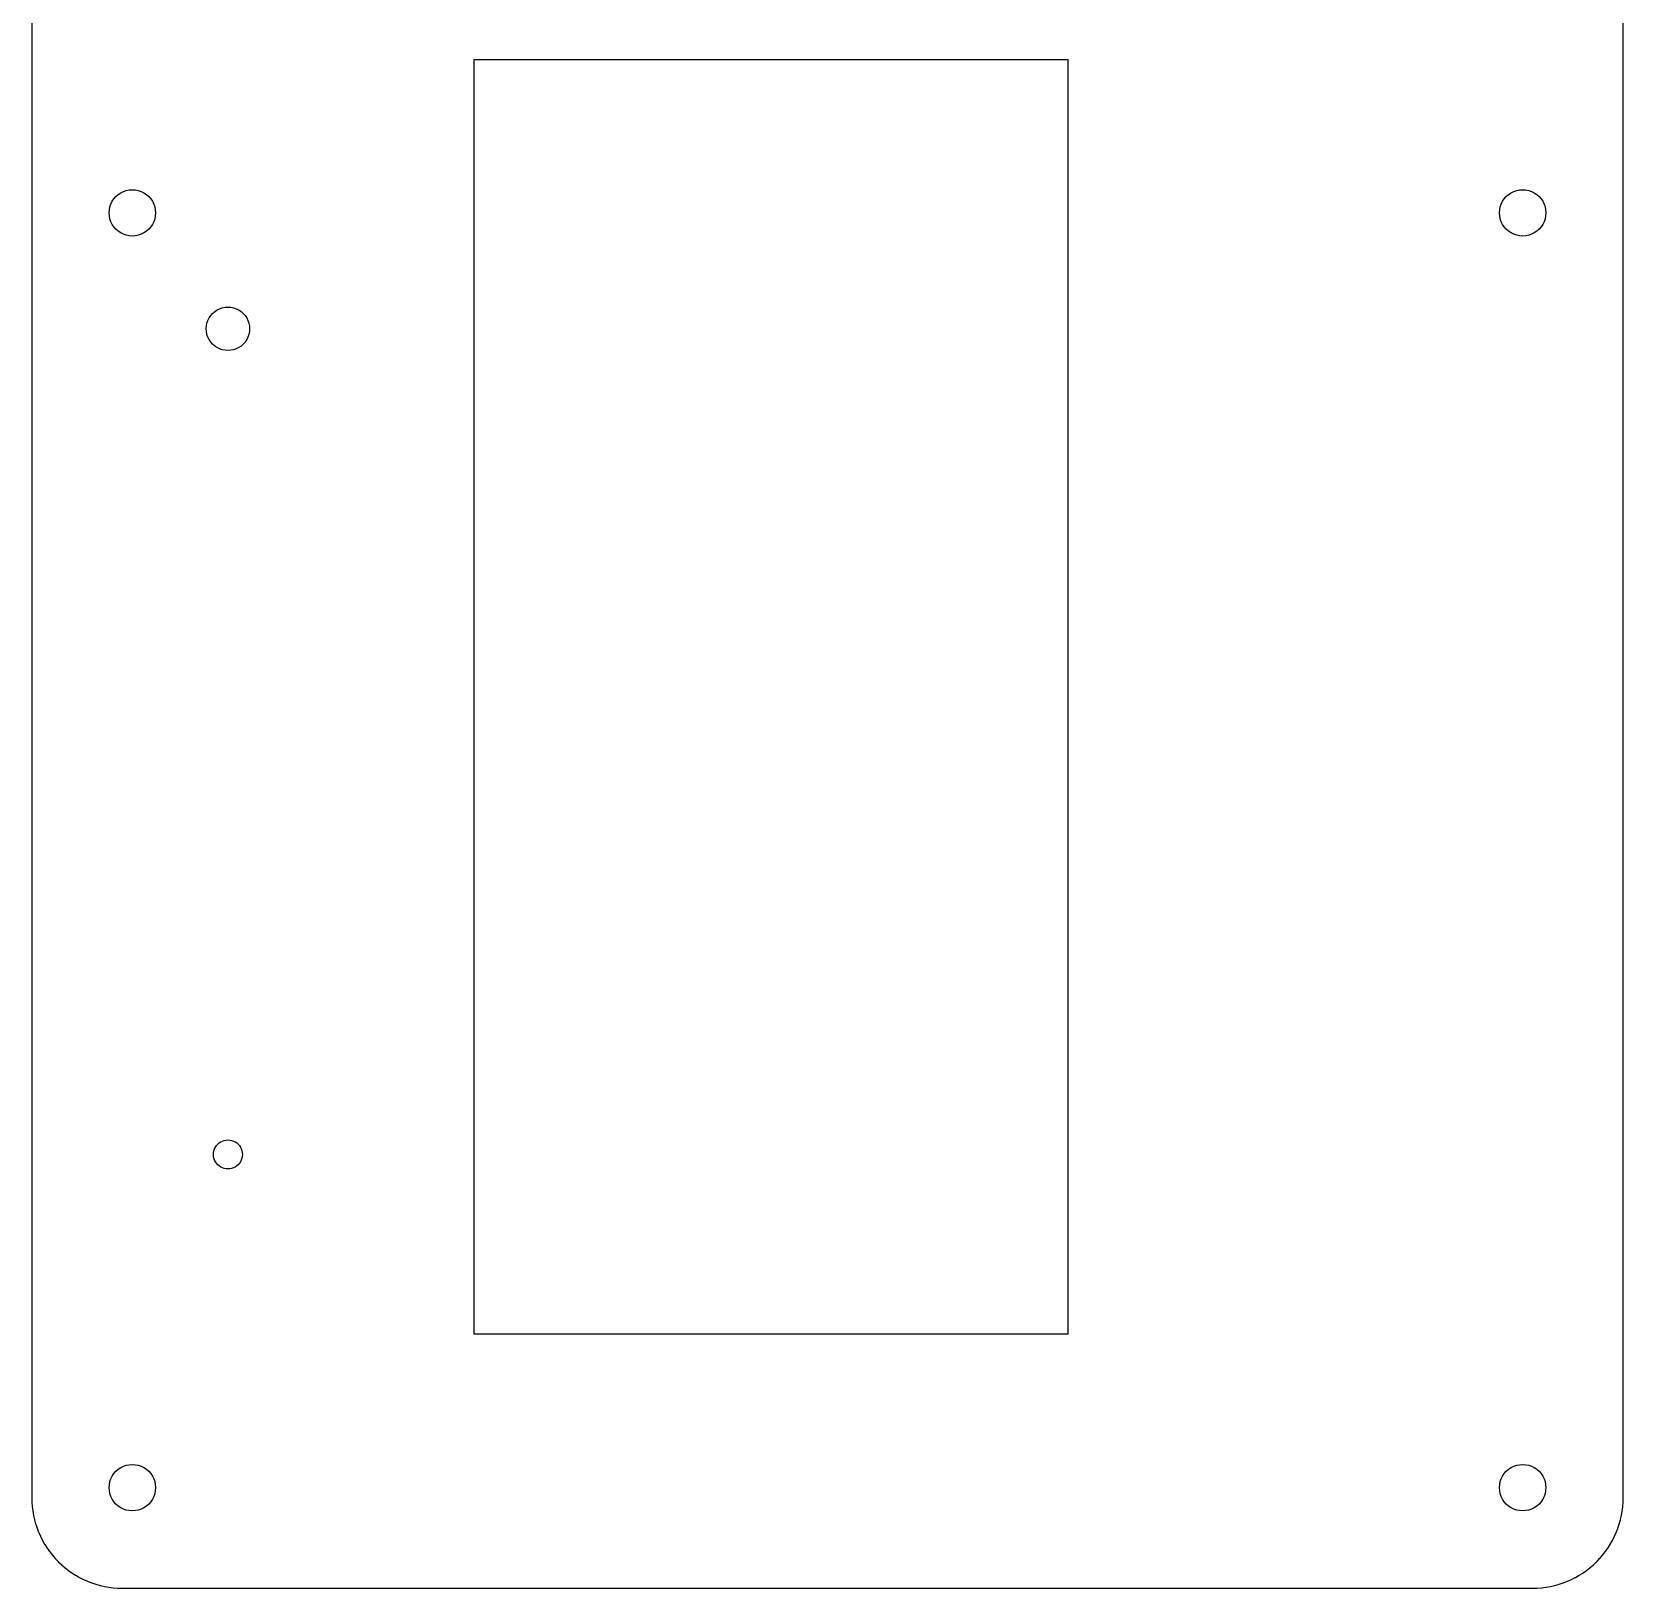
# Model space of a CAD drawing. Header units: metres. Extents: x -63 to 47, y -73 to 117.
# Drawn here: x -63 to 46.8, y -73 to 34.4 of the extents above; entities that cross this region are included whole.
import ezdxf

# ---------------------------------------------------------------- set-up
doc = ezdxf.new("R2010")
doc.units = ezdxf.units.M

msp = doc.modelspace()

# ---------------------------------------------------------------- linework, layer by layer
for p, q in [((-63.0389, 110.6), (-63.0389, -66.8)), ((46.8389, -66.8), (46.8389, 110.6)), ((-32.5, -55.5), (-32.5, 32.5)), ((-32.5, 32.5), (8.5, 32.5)), ((8.5, 32.5), (8.5, -55.5)), ((-57.2314, 23.0314), (-57.074, 23.1694)), ((-57.074, 23.1694), (-56.9, 23.2856)), ((-56.9, 23.2856), (-56.7123, 23.3782)), ((-56.7123, 23.3782), (-56.5141, 23.4455)), ((-56.5141, 23.4455), (-56.3088, 23.4863)), ((-56.3088, 23.4863), (-56.1, 23.5)), ((-56.1, 23.5), (-55.8912, 23.4863)), ((-55.8912, 23.4863), (-55.6859, 23.4455)), ((-55.6859, 23.4455), (-55.4877, 23.3782)), ((-55.4877, 23.3782), (-55.3, 23.2856)), ((-55.3, 23.2856), (-55.126, 23.1694)), ((-55.126, 23.1694), (-54.9686, 23.0314)), ((38.7686, 23.0314), (38.926, 23.1694)), ((38.926, 23.1694), (39.1, 23.2856)), ((39.1, 23.2856), (39.2877, 23.3782)), ((39.2877, 23.3782), (39.4859, 23.4455)), ((39.4859, 23.4455), (39.6912, 23.4863)), ((39.6912, 23.4863), (39.9, 23.5)), ((39.9, 23.5), (40.1088, 23.4863)), ((40.1088, 23.4863), (40.3141, 23.4455)), ((40.3141, 23.4455), (40.5123, 23.3782)), ((40.5123, 23.3782), (40.7, 23.2856)), ((40.7, 23.2856), (40.874, 23.1694)), ((40.874, 23.1694), (41.0314, 23.0314)), ((-57.7, 21.9), (-57.6863, 22.1088)), ((-57.6863, 22.1088), (-57.6455, 22.3141)), ((-57.6455, 22.3141), (-57.5782, 22.5123)), ((-57.5782, 22.5123), (-57.4856, 22.7)), ((-57.4856, 22.7), (-57.3694, 22.874)), ((-57.3694, 22.874), (-57.2314, 23.0314)), ((-54.9686, 23.0314), (-54.8306, 22.874)), ((-54.8306, 22.874), (-54.7144, 22.7)), ((-54.7144, 22.7), (-54.6218, 22.5123)), ((-54.6218, 22.5123), (-54.5545, 22.3141)), ((-54.5545, 22.3141), (-54.5137, 22.1088)), ((-54.5137, 22.1088), (-54.5, 21.9)), ((38.3, 21.9), (38.3137, 22.1088)), ((38.3137, 22.1088), (38.3545, 22.3141)), ((38.3545, 22.3141), (38.4218, 22.5123)), ((38.4218, 22.5123), (38.5144, 22.7)), ((38.5144, 22.7), (38.6306, 22.874)), ((38.6306, 22.874), (38.7686, 23.0314)), ((41.0314, 23.0314), (41.1694, 22.874)), ((41.1694, 22.874), (41.2856, 22.7)), ((41.2856, 22.7), (41.3782, 22.5123)), ((41.3782, 22.5123), (41.4455, 22.3141)), ((41.4455, 22.3141), (41.4863, 22.1088)), ((41.4863, 22.1088), (41.5, 21.9)), ((-57.6863, 21.6912), (-57.7, 21.9)), ((-57.6455, 21.4859), (-57.6863, 21.6912)), ((-57.5782, 21.2877), (-57.6455, 21.4859)), ((-57.4856, 21.1), (-57.5782, 21.2877)), ((-57.3694, 20.926), (-57.4856, 21.1)), ((-57.2314, 20.7686), (-57.3694, 20.926)), ((-54.8306, 20.926), (-54.9686, 20.7686)), ((-54.7144, 21.1), (-54.8306, 20.926)), ((-54.6218, 21.2877), (-54.7144, 21.1)), ((-54.5545, 21.4859), (-54.6218, 21.2877)), ((-54.5137, 21.6912), (-54.5545, 21.4859)), ((-54.5, 21.9), (-54.5137, 21.6912)), ((38.3137, 21.6912), (38.3, 21.9)), ((38.3545, 21.4859), (38.3137, 21.6912)), ((38.4218, 21.2877), (38.3545, 21.4859)), ((38.5144, 21.1), (38.4218, 21.2877)), ((38.6306, 20.926), (38.5144, 21.1)), ((38.7686, 20.7686), (38.6306, 20.926)), ((41.1694, 20.926), (41.0314, 20.7686)), ((41.2856, 21.1), (41.1694, 20.926)), ((41.3782, 21.2877), (41.2856, 21.1)), ((41.4455, 21.4859), (41.3782, 21.2877)), ((41.4863, 21.6912), (41.4455, 21.4859)), ((41.5, 21.9), (41.4863, 21.6912)), ((-57.074, 20.6306), (-57.2314, 20.7686)), ((-56.9, 20.5144), (-57.074, 20.6306)), ((-56.7123, 20.4218), (-56.9, 20.5144)), ((-56.5141, 20.3545), (-56.7123, 20.4218)), ((-56.3088, 20.3137), (-56.5141, 20.3545)), ((-56.1, 20.3), (-56.3088, 20.3137)), ((-55.8912, 20.3137), (-56.1, 20.3)), ((-55.6859, 20.3545), (-55.8912, 20.3137)), ((-55.4877, 20.4218), (-55.6859, 20.3545)), ((-55.3, 20.5144), (-55.4877, 20.4218)), ((-55.126, 20.6306), (-55.3, 20.5144)), ((-54.9686, 20.7686), (-55.126, 20.6306)), ((38.926, 20.6306), (38.7686, 20.7686)), ((39.1, 20.5144), (38.926, 20.6306)), ((39.2877, 20.4218), (39.1, 20.5144)), ((39.4859, 20.3545), (39.2877, 20.4218)), ((39.6912, 20.3137), (39.4859, 20.3545)), ((39.9, 20.3), (39.6912, 20.3137)), ((40.1088, 20.3137), (39.9, 20.3)), ((40.3141, 20.3545), (40.1088, 20.3137)), ((40.5123, 20.4218), (40.3141, 20.3545)), ((40.7, 20.5144), (40.5123, 20.4218)), ((40.874, 20.6306), (40.7, 20.5144)), ((41.0314, 20.7686), (40.874, 20.6306)), ((-49.8882, 15.3489), (-49.6958, 15.3872)), ((-49.6958, 15.3872), (-49.5, 15.4)), ((-49.5, 15.4), (-49.3042, 15.3872)), ((-49.3042, 15.3872), (-49.1118, 15.3489)), ((-50.9872, 14.0958), (-50.9489, 14.2882)), ((-50.9489, 14.2882), (-50.8858, 14.474)), ((-50.8858, 14.474), (-50.799, 14.65)), ((-50.799, 14.65), (-50.69, 14.8131)), ((-50.69, 14.8131), (-50.5607, 14.9607)), ((-50.5607, 14.9607), (-50.4131, 15.09)), ((-50.4131, 15.09), (-50.25, 15.199)), ((-50.25, 15.199), (-50.074, 15.2858)), ((-50.074, 15.2858), (-49.8882, 15.3489)), ((-49.1118, 15.3489), (-48.926, 15.2858)), ((-48.926, 15.2858), (-48.75, 15.199)), ((-48.75, 15.199), (-48.5869, 15.09)), ((-48.5869, 15.09), (-48.4393, 14.9607)), ((-48.4393, 14.9607), (-48.31, 14.8131)), ((-48.31, 14.8131), (-48.201, 14.65)), ((-48.201, 14.65), (-48.1142, 14.474)), ((-48.1142, 14.474), (-48.0511, 14.2882)), ((-48.0511, 14.2882), (-48.0128, 14.0958)), ((-51, 13.9), (-50.9872, 14.0958)), ((-50.9872, 13.7042), (-51, 13.9)), ((-50.9489, 13.5118), (-50.9872, 13.7042)), ((-50.8858, 13.326), (-50.9489, 13.5118)), ((-50.799, 13.15), (-50.8858, 13.326)), ((-48.1142, 13.326), (-48.201, 13.15)), ((-48.0511, 13.5118), (-48.1142, 13.326)), ((-48.0128, 13.7042), (-48.0511, 13.5118)), ((-48.0128, 14.0958), (-48, 13.9)), ((-48, 13.9), (-48.0128, 13.7042)), ((-50.69, 12.9869), (-50.799, 13.15)), ((-50.5607, 12.8393), (-50.69, 12.9869)), ((-50.4131, 12.71), (-50.5607, 12.8393)), ((-50.25, 12.601), (-50.4131, 12.71)), ((-50.074, 12.5142), (-50.25, 12.601)), ((-49.8882, 12.4511), (-50.074, 12.5142)), ((-49.6958, 12.4128), (-49.8882, 12.4511)), ((-49.5, 12.4), (-49.6958, 12.4128)), ((-49.3042, 12.4128), (-49.5, 12.4)), ((-49.1118, 12.4511), (-49.3042, 12.4128)), ((-48.926, 12.5142), (-49.1118, 12.4511)), ((-48.75, 12.601), (-48.926, 12.5142)), ((-48.5869, 12.71), (-48.75, 12.601)), ((-48.4393, 12.8393), (-48.5869, 12.71)), ((-48.31, 12.9869), (-48.4393, 12.8393)), ((-48.201, 13.15), (-48.31, 12.9869)), ((-50.4914, -42.9695), (-50.4659, -42.8412)), ((-50.4659, -42.8412), (-50.4239, -42.7173)), ((-50.4239, -42.7173), (-50.366, -42.6)), ((-50.366, -42.6), (-50.2934, -42.4912)), ((-50.2934, -42.4912), (-50.2071, -42.3929)), ((-50.2071, -42.3929), (-50.1088, -42.3066)), ((-50.1088, -42.3066), (-50, -42.234)), ((-50, -42.234), (-49.8827, -42.1761)), ((-49.8827, -42.1761), (-49.7588, -42.1341)), ((-49.7588, -42.1341), (-49.6305, -42.1086)), ((-49.6305, -42.1086), (-49.5, -42.1)), ((-49.5, -42.1), (-49.3695, -42.1086)), ((-49.3695, -42.1086), (-49.2412, -42.1341)), ((-49.2412, -42.1341), (-49.1173, -42.1761)), ((-49.1173, -42.1761), (-49, -42.234)), ((-49, -42.234), (-48.8912, -42.3066)), ((-48.8912, -42.3066), (-48.7929, -42.3929)), ((-48.7929, -42.3929), (-48.7066, -42.4912)), ((-48.7066, -42.4912), (-48.634, -42.6)), ((-48.634, -42.6), (-48.5761, -42.7173)), ((-48.5761, -42.7173), (-48.5341, -42.8412)), ((-48.5341, -42.8412), (-48.5086, -42.9695)), ((-50.5, -43.1), (-50.4914, -42.9695)), ((-50.4914, -43.2305), (-50.5, -43.1)), ((-50.4659, -43.3588), (-50.4914, -43.2305)), ((-50.4239, -43.4827), (-50.4659, -43.3588)), ((-50.366, -43.6), (-50.4239, -43.4827)), ((-50.2934, -43.7088), (-50.366, -43.6)), ((-50.2071, -43.8071), (-50.2934, -43.7088)), ((-50.1088, -43.8934), (-50.2071, -43.8071)), ((-50, -43.966), (-50.1088, -43.8934)), ((-48.8912, -43.8934), (-49, -43.966)), ((-48.7929, -43.8071), (-48.8912, -43.8934)), ((-48.7066, -43.7088), (-48.7929, -43.8071)), ((-48.634, -43.6), (-48.7066, -43.7088)), ((-48.5761, -43.4827), (-48.634, -43.6)), ((-48.5341, -43.3588), (-48.5761, -43.4827)), ((-48.5086, -43.2305), (-48.5341, -43.3588)), ((-48.5086, -42.9695), (-48.5, -43.1)), ((-48.5, -43.1), (-48.5086, -43.2305)), ((-49.8827, -44.0239), (-50, -43.966)), ((-49.7588, -44.0659), (-49.8827, -44.0239)), ((-49.6305, -44.0914), (-49.7588, -44.0659)), ((-49.5, -44.1), (-49.6305, -44.0914)), ((-49.3695, -44.0914), (-49.5, -44.1)), ((-49.2412, -44.0659), (-49.3695, -44.0914)), ((-49.1173, -44.0239), (-49.2412, -44.0659)), ((-49, -43.966), (-49.1173, -44.0239)), ((8.5, -55.5), (-32.5, -55.5)), ((-57.074, -64.8306), (-56.9, -64.7144)), ((-56.9, -64.7144), (-56.7123, -64.6218)), ((-56.7123, -64.6218), (-56.5141, -64.5545)), ((-56.5141, -64.5545), (-56.3088, -64.5137)), ((-56.3088, -64.5137), (-56.1, -64.5)), ((-56.1, -64.5), (-55.8912, -64.5137)), ((-55.8912, -64.5137), (-55.6859, -64.5545)), ((-55.6859, -64.5545), (-55.4877, -64.6218)), ((-55.4877, -64.6218), (-55.3, -64.7144)), ((-55.3, -64.7144), (-55.126, -64.8306)), ((38.926, -64.8306), (39.1, -64.7144)), ((39.1, -64.7144), (39.2877, -64.6218)), ((39.2877, -64.6218), (39.4859, -64.5545)), ((39.4859, -64.5545), (39.6912, -64.5137)), ((39.6912, -64.5137), (39.9, -64.5)), ((39.9, -64.5), (40.1088, -64.5137)), ((40.1088, -64.5137), (40.3141, -64.5545)), ((40.3141, -64.5545), (40.5123, -64.6218)), ((40.5123, -64.6218), (40.7, -64.7144)), ((40.7, -64.7144), (40.874, -64.8306)), ((-57.7, -66.1), (-57.6863, -65.8912)), ((-57.6863, -65.8912), (-57.6455, -65.6859)), ((-57.6455, -65.6859), (-57.5782, -65.4877)), ((-57.5782, -65.4877), (-57.4856, -65.3)), ((-57.4856, -65.3), (-57.3694, -65.126)), ((-57.3694, -65.126), (-57.2314, -64.9686)), ((-57.2314, -64.9686), (-57.074, -64.8306)), ((-55.126, -64.8306), (-54.9686, -64.9686)), ((-54.9686, -64.9686), (-54.8306, -65.126)), ((-54.8306, -65.126), (-54.7144, -65.3)), ((-54.7144, -65.3), (-54.6218, -65.4877)), ((-54.6218, -65.4877), (-54.5545, -65.6859)), ((-54.5545, -65.6859), (-54.5137, -65.8912)), ((-54.5137, -65.8912), (-54.5, -66.1)), ((38.3, -66.1), (38.3137, -65.8912)), ((38.3137, -65.8912), (38.3545, -65.6859)), ((38.3545, -65.6859), (38.4218, -65.4877)), ((38.4218, -65.4877), (38.5144, -65.3)), ((38.5144, -65.3), (38.6306, -65.126)), ((38.6306, -65.126), (38.7686, -64.9686)), ((38.7686, -64.9686), (38.926, -64.8306)), ((40.874, -64.8306), (41.0314, -64.9686)), ((41.0314, -64.9686), (41.1694, -65.126)), ((41.1694, -65.126), (41.2856, -65.3)), ((41.2856, -65.3), (41.3782, -65.4877)), ((41.3782, -65.4877), (41.4455, -65.6859)), ((41.4455, -65.6859), (41.4863, -65.8912)), ((41.4863, -65.8912), (41.5, -66.1)), ((-63.0389, -66.8), (-63.0386, -66.813)), ((-63.0386, -66.813), (-63.0314, -67.1061)), ((-57.6863, -66.3088), (-57.7, -66.1)), ((-57.6455, -66.5141), (-57.6863, -66.3088)), ((-57.5782, -66.7123), (-57.6455, -66.5141)), ((-57.4856, -66.9), (-57.5782, -66.7123)), ((-57.3694, -67.074), (-57.4856, -66.9)), ((-54.7144, -66.9), (-54.8306, -67.074)), ((-54.6218, -66.7123), (-54.7144, -66.9)), ((-54.5545, -66.5141), (-54.6218, -66.7123)), ((-54.5137, -66.3088), (-54.5545, -66.5141)), ((-54.5, -66.1), (-54.5137, -66.3088)), ((38.3137, -66.3088), (38.3, -66.1)), ((38.3545, -66.5141), (38.3137, -66.3088)), ((38.4218, -66.7123), (38.3545, -66.5141)), ((38.5144, -66.9), (38.4218, -66.7123)), ((38.6306, -67.074), (38.5144, -66.9)), ((41.2856, -66.9), (41.1694, -67.074)), ((41.3782, -66.7123), (41.2856, -66.9)), ((41.4455, -66.5141), (41.3782, -66.7123)), ((41.4863, -66.3088), (41.4455, -66.5141)), ((41.5, -66.1), (41.4863, -66.3088)), ((46.8314, -67.1061), (46.8386, -66.813)), ((46.8386, -66.813), (46.8389, -66.8)), ((-63.0314, -67.1061), (-63.0305, -67.1191)), ((-63.0305, -67.1191), (-63.0089, -67.4115)), ((-63.0089, -67.4115), (-62.973, -67.7025)), ((-62.973, -67.7025), (-62.9714, -67.7154)), ((-62.9714, -67.7154), (-62.9213, -68.0043)), ((-62.9213, -68.0043), (-62.9191, -68.0172)), ((-62.9191, -68.0172), (-62.8548, -68.3032)), ((-57.2314, -67.2314), (-57.3694, -67.074)), ((-57.074, -67.3694), (-57.2314, -67.2314)), ((-56.9, -67.4856), (-57.074, -67.3694)), ((-56.7123, -67.5782), (-56.9, -67.4856)), ((-56.5141, -67.6455), (-56.7123, -67.5782)), ((-56.3088, -67.6863), (-56.5141, -67.6455)), ((-56.1, -67.7), (-56.3088, -67.6863)), ((-55.8912, -67.6863), (-56.1, -67.7)), ((-55.6859, -67.6455), (-55.8912, -67.6863)), ((-55.4877, -67.5782), (-55.6859, -67.6455)), ((-55.3, -67.4856), (-55.4877, -67.5782)), ((-55.126, -67.3694), (-55.3, -67.4856)), ((-54.9686, -67.2314), (-55.126, -67.3694)), ((-54.8306, -67.074), (-54.9686, -67.2314)), ((38.7686, -67.2314), (38.6306, -67.074)), ((38.926, -67.3694), (38.7686, -67.2314)), ((39.1, -67.4856), (38.926, -67.3694)), ((39.2877, -67.5782), (39.1, -67.4856)), ((39.4859, -67.6455), (39.2877, -67.5782)), ((39.6912, -67.6863), (39.4859, -67.6455)), ((39.9, -67.7), (39.6912, -67.6863)), ((40.1088, -67.6863), (39.9, -67.7)), ((40.3141, -67.6455), (40.1088, -67.6863)), ((40.5123, -67.5782), (40.3141, -67.6455)), ((40.7, -67.4856), (40.5123, -67.5782)), ((40.874, -67.3694), (40.7, -67.4856)), ((41.0314, -67.2314), (40.874, -67.3694)), ((41.1694, -67.074), (41.0314, -67.2314)), ((46.6548, -68.3032), (46.7191, -68.0172)), ((46.7191, -68.0172), (46.7692, -67.7283)), ((46.7692, -67.7283), (46.7714, -67.7154)), ((46.7714, -67.7154), (46.8073, -67.4244)), ((46.8073, -67.4244), (46.8089, -67.4115)), ((46.8089, -67.4115), (46.8305, -67.1191)), ((46.8305, -67.1191), (46.8314, -67.1061)), ((-62.8548, -68.3032), (-62.852, -68.3159)), ((-62.852, -68.3159), (-62.7738, -68.5985)), ((-62.7738, -68.5985), (-62.7703, -68.6111)), ((-62.7703, -68.6111), (-62.6783, -68.8895)), ((-62.6783, -68.8895), (-62.6742, -68.9018)), ((-62.6742, -68.9018), (-62.5687, -69.1754)), ((-62.5687, -69.1754), (-62.564, -69.1875)), ((-62.564, -69.1875), (-62.4452, -69.4556)), ((46.2452, -69.4556), (46.364, -69.1875)), ((46.364, -69.1875), (46.4696, -68.914)), ((46.4696, -68.914), (46.4742, -68.9018)), ((46.4742, -68.9018), (46.5662, -68.6234)), ((46.5662, -68.6234), (46.5703, -68.6111)), ((46.5703, -68.6111), (46.6485, -68.3285)), ((46.6485, -68.3285), (46.652, -68.3159)), ((46.652, -68.3159), (46.6548, -68.3032)), ((-62.4452, -69.4556), (-62.4399, -69.4675)), ((-62.4399, -69.4675), (-62.3081, -69.7294)), ((-62.3081, -69.7294), (-62.3023, -69.741)), ((-62.3023, -69.741), (-62.1577, -69.9961)), ((-62.1577, -69.9961), (-62.1513, -70.0075)), ((-62.1513, -70.0075), (-62.1444, -70.0185)), ((-62.1444, -70.0185), (-61.9875, -70.2662)), ((-61.9875, -70.2662), (-61.8187, -70.5059)), ((45.6112, -70.5165), (45.78, -70.2768)), ((45.78, -70.2768), (45.7875, -70.2662)), ((45.7875, -70.2662), (45.9444, -70.0185)), ((45.9444, -70.0185), (45.9513, -70.0075)), ((45.9513, -70.0075), (46.0958, -69.7523)), ((46.0958, -69.7523), (46.1023, -69.741)), ((46.1023, -69.741), (46.1081, -69.7294)), ((46.1081, -69.7294), (46.2399, -69.4675)), ((46.2399, -69.4675), (46.2452, -69.4556)), ((-61.8187, -70.5059), (-61.8112, -70.5165)), ((-61.8112, -70.5165), (-61.8032, -70.5268)), ((-61.8032, -70.5268), (-61.6228, -70.7579)), ((-61.6228, -70.7579), (-61.4313, -70.98)), ((-61.4313, -70.98), (-61.4227, -70.9898)), ((-61.4227, -70.9898), (-61.2206, -71.2022)), ((-61.2206, -71.2022), (-61.2116, -71.2116)), ((-61.2116, -71.2116), (-60.9992, -71.4138)), ((-60.9992, -71.4138), (-60.9898, -71.4228)), ((44.7898, -71.4228), (45.0022, -71.2206)), ((45.0022, -71.2206), (45.0116, -71.2116)), ((45.0116, -71.2116), (45.2138, -70.9992)), ((45.2138, -70.9992), (45.2228, -70.9898)), ((45.2228, -70.9898), (45.4143, -70.7678)), ((45.4143, -70.7678), (45.4228, -70.7579)), ((45.4228, -70.7579), (45.6032, -70.5268)), ((45.6032, -70.5268), (45.6112, -70.5165)), ((-60.9898, -71.4228), (-60.7678, -71.6143)), ((-60.7678, -71.6143), (-60.7579, -71.6228)), ((-60.7579, -71.6228), (-60.7477, -71.6308)), ((-60.7477, -71.6308), (-60.5165, -71.8112)), ((-60.5165, -71.8112), (-60.2768, -71.98)), ((-60.2768, -71.98), (-60.2662, -71.9875)), ((-60.2662, -71.9875), (-60.0185, -72.1444)), ((-60.0185, -72.1444), (-60.0075, -72.1513)), ((-60.0075, -72.1513), (-59.7523, -72.2958)), ((-59.7523, -72.2958), (-59.741, -72.3023)), ((-59.741, -72.3023), (-59.4791, -72.4341)), ((-59.4791, -72.4341), (-59.4675, -72.4399)), ((-59.4675, -72.4399), (-59.1994, -72.5588)), ((42.9994, -72.5588), (43.2675, -72.4399)), ((43.2675, -72.4399), (43.5294, -72.3081)), ((43.5294, -72.3081), (43.541, -72.3023)), ((43.541, -72.3023), (43.5523, -72.2958)), ((43.5523, -72.2958), (43.8075, -72.1513)), ((43.8075, -72.1513), (44.0552, -71.9945)), ((44.0552, -71.9945), (44.0662, -71.9875)), ((44.0662, -71.9875), (44.3059, -71.8187)), ((44.3059, -71.8187), (44.3165, -71.8112)), ((44.3165, -71.8112), (44.5477, -71.6308)), ((44.5477, -71.6308), (44.5579, -71.6228)), ((44.5579, -71.6228), (44.78, -71.4313)), ((44.78, -71.4313), (44.7898, -71.4228)), ((-59.1994, -72.5588), (-59.1875, -72.564)), ((-59.1875, -72.564), (-58.914, -72.6696)), ((-58.914, -72.6696), (-58.9018, -72.6742)), ((-58.9018, -72.6742), (-58.6234, -72.7662)), ((-58.6234, -72.7662), (-58.6111, -72.7703)), ((-58.6111, -72.7703), (-58.3285, -72.8485)), ((-58.3285, -72.8485), (-58.3159, -72.852)), ((-58.3159, -72.852), (-58.0299, -72.9162)), ((-58.0299, -72.9162), (-58.0172, -72.9191)), ((-58.0172, -72.9191), (-57.7283, -72.9692)), ((-57.7283, -72.9692), (-57.7154, -72.9714)), ((-57.7154, -72.9714), (-57.4244, -73.0073)), ((-57.4244, -73.0073), (-57.4115, -73.0089)), ((-57.4115, -73.0089), (-57.1191, -73.0305)), ((-57.1191, -73.0305), (-57.1061, -73.0314)), ((-57.1061, -73.0314), (-56.813, -73.0386)), ((-56.813, -73.0386), (-56.8, -73.0389)), ((-56.8, -73.0389), (40.6, -73.0389)), ((40.6, -73.0389), (40.613, -73.0386)), ((40.613, -73.0386), (40.9061, -73.0314)), ((40.9061, -73.0314), (41.1985, -73.0099)), ((41.1985, -73.0099), (41.2115, -73.0089)), ((41.2115, -73.0089), (41.5025, -72.973)), ((41.5025, -72.973), (41.5154, -72.9714)), ((41.5154, -72.9714), (41.5283, -72.9692)), ((41.5283, -72.9692), (41.8172, -72.9191)), ((41.8172, -72.9191), (42.1032, -72.8548)), ((42.1032, -72.8548), (42.1159, -72.852)), ((42.1159, -72.852), (42.1285, -72.8485)), ((42.1285, -72.8485), (42.4111, -72.7703)), ((42.4111, -72.7703), (42.6895, -72.6783)), ((42.6895, -72.6783), (42.7018, -72.6742)), ((42.7018, -72.6742), (42.714, -72.6696)), ((42.714, -72.6696), (42.9875, -72.564)), ((42.9875, -72.564), (42.9994, -72.5588))]:
    msp.add_line(p, q)

doc.saveas('drawing.dxf')
